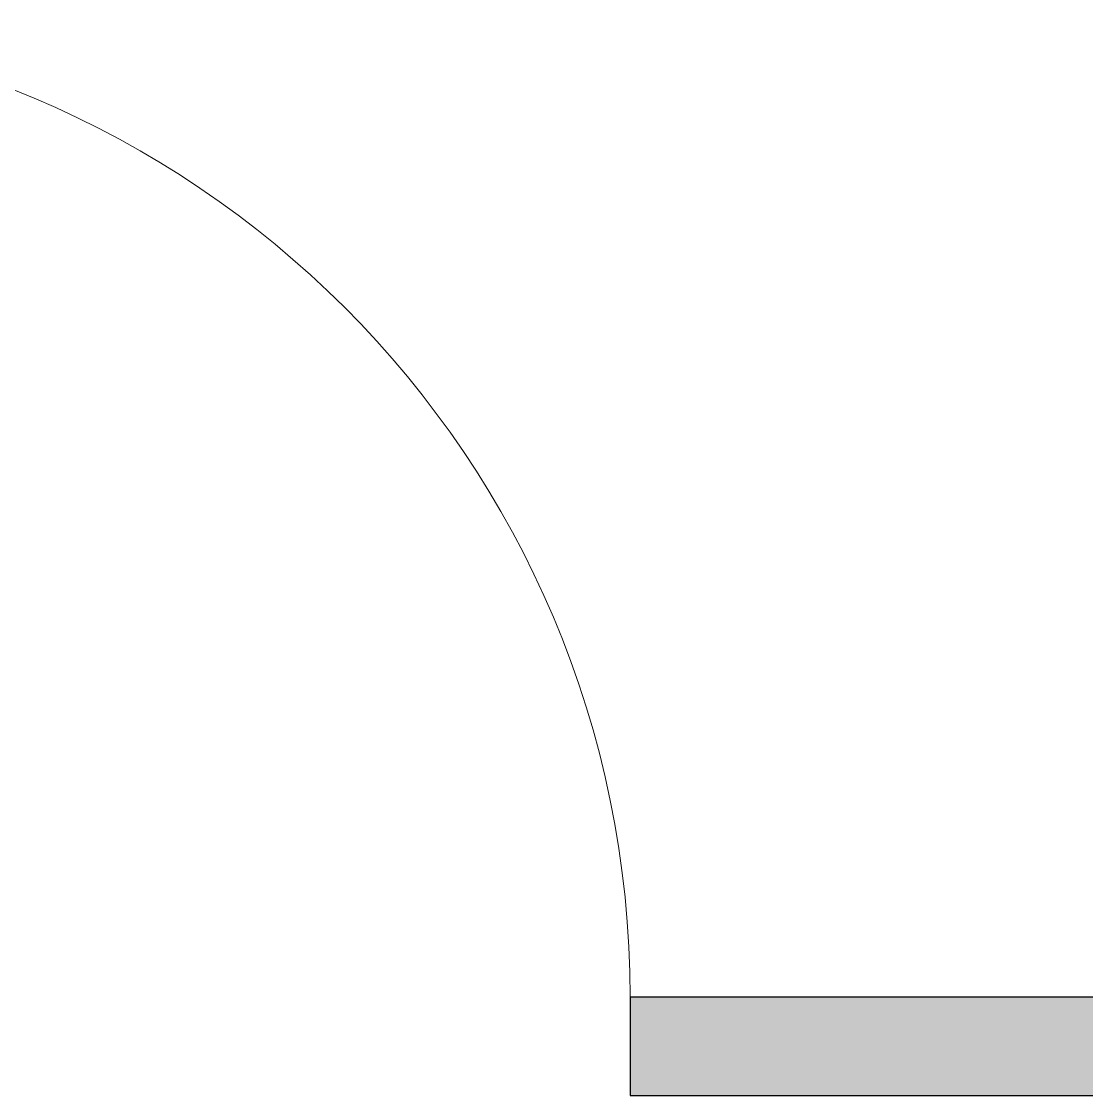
# Model space of a CAD drawing. Header units: millimetres. Extents: x 155927 to 326028, y -36033 to 97293.
# Drawn here: x 225988 to 227091, y 29758 to 30870 of the extents above; entities that cross this region are included whole.
import ezdxf

# ---------------------------------------------------------------- set-up
doc = ezdxf.new("R2010")
doc.units = ezdxf.units.MM
doc.header["$MEASUREMENT"] = 0
for name, color, linetype, lineweight in [('A-DOOR', 4, 'CONTINUOUS', 9), ('A-WALL-PATT', 7, 'CONTINUOUS', 9), ('I-WALL', 7, 'CONTINUOUS', 9)]:
    doc.layers.add(name, color=color, linetype=linetype, lineweight=lineweight)

msp = doc.modelspace()

# ---------------------------------------------------------------- hatches: boundary and pattern name
at = {"layer": 'A-WALL-PATT'}
h = msp.add_hatch(color=256, dxfattribs=at)
h.paths.add_polyline_path([(230705.8, 29757.6), (230738.8, 29757.6), (230738.8, 29859.6), (229310.9, 29859.6), (229310.9, 29757.6), (230573.1, 29757.6)], flags=0)
h.paths.add_polyline_path([(228300.9, 29757.6), (228300.9, 29859.6), (226618.5, 29859.6), (226618.5, 29757.6), (227843.5, 29757.6)], flags=0)
h.paths.add_polyline_path([(225608.5, 29757.6), (225608.5, 29859.6), (223950.1, 29859.6), (223950.1, 29757.6), (225417.2, 29757.6)], flags=0)
h.paths.add_polyline_path([(222940.1, 29757.6), (222940.1, 29859.6), (222603.1, 29859.6), (222603.1, 29757.6)], flags=0)
h.paths.add_polyline_path([(221593.1, 29757.6), (221593.1, 29859.6), (220099.2, 29859.6), (220099.2, 29757.6), (220564.5, 29757.6)], flags=0)

# ---------------------------------------------------------------- linework, layer by layer
at = {"layer": 'A-DOOR'}
msp.add_arc((225608.5, 29859.6), 1010, 0, 90, dxfattribs=at)
at = {"layer": 'I-WALL', "lineweight": 30}
for p, q in [((228081.4, 29859.6), (226618.5, 29859.6)), ((226618.5, 29859.6), (226618.5, 29757.6)), ((226618.5, 29757.6), (228300.9, 29757.6))]:
    msp.add_line(p, q, dxfattribs=at)

doc.saveas('drawing.dxf')
